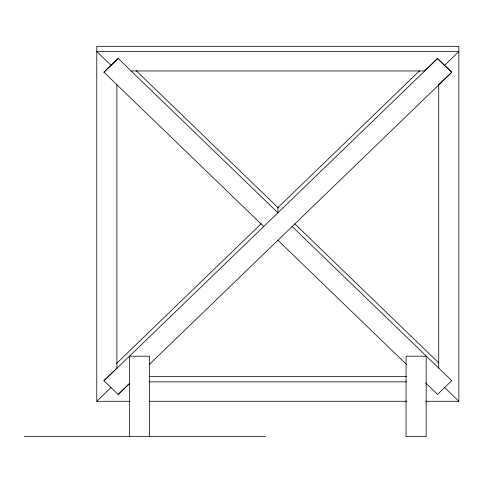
<?xml version="1.0" encoding="UTF-8"?>
<svg xmlns="http://www.w3.org/2000/svg" width="483" height="483" viewBox="0 0 483 483"><rect width="100%" height="100%" fill="white"/><g stroke="black" fill="none" stroke-linecap="round" stroke-linejoin="round"><path stroke-width="0.72" d="M103.972 72.233L118.196 58.497M116.427 363.572L261.255 223.683M277.526 207.968L419.661 70.669M103.972 380.809L437.513 58.636L451.738 72.372L149.603 364.212M425.662 401.282L458.85 401.282L458.85 46.338L96.781 46.338L96.781 401.282L111.005 387.541M444.626 65.283L458.85 51.548L96.781 51.548L111.005 65.283M118.112 394.412L129.492 383.424M129.589 383.55L118.196 394.551L103.893 380.67L116.892 368.112L116.892 84.718M131.116 70.977L424.509 70.977L437.513 58.419L451.738 72.154L438.733 84.718L438.733 368.112M149.217 376.643L406.408 376.643M149.217 381.854L406.408 381.854M96.781 401.282L129.969 401.282M149.579 401.282L406.801 401.282M24.15 436.662L265.529 436.662M136.097 70.578L278.19 207.829M294.853 223.931L438.757 362.926M292.149 226.521L451.738 380.67L437.513 394.412L425.595 382.898M444.626 387.541L458.85 401.282M263.706 226.521L103.893 72.154L118.112 58.419L277.924 212.786L277.924 207.575M277.924 240.262L406.68 364.629M149.579 436.662L149.579 356.2L129.468 356.2L129.468 436.662M426.163 356.2L406.046 356.2L406.046 436.662L426.163 436.662L426.163 356.2"/></g></svg>
